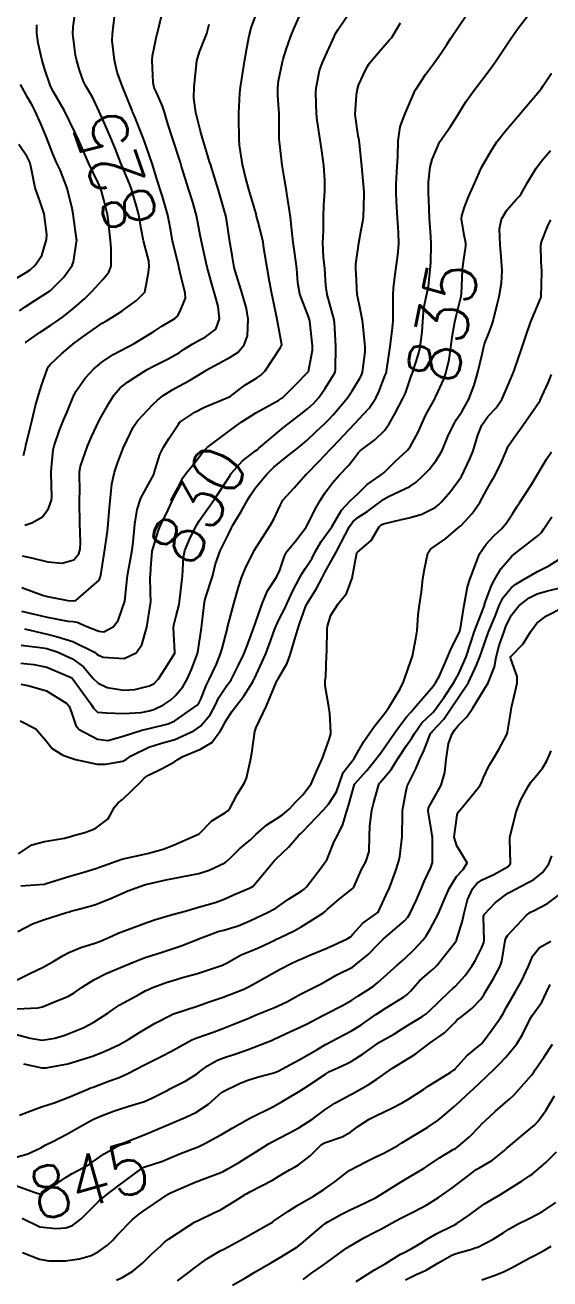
# Model space of a CAD drawing. Header units: metres. Extents: x 307586 to 320046, y 7427249 to 7434250.
# Drawn here: x 319399.4 to 319440.1, y 7429318.4 to 7429415.7 of the extents above; entities that cross this region are included whole.
import ezdxf
from ezdxf.enums import TextEntityAlignment as Align

# ---------------------------------------------------------------- set-up
doc = ezdxf.new("R2010")
doc.units = ezdxf.units.M
doc.header["$MEASUREMENT"] = 0
for name, color, linetype in [('Cotas', 45, 'Continuous'), ('Curvas de Nivel 1m', 11, 'Continuous'), ('Curvas de Nivel 5m', 15, 'Continuous'), ('Vias Primárias', 230, 'Continuous')]:
    doc.layers.add(name, color=color, linetype=linetype)
doc.styles.add('Style-STANDARD', font='STANDARD.shx')

msp = doc.modelspace()

# ---------------------------------------------------------------- linework, layer by layer
at = {"layer": 'Curvas de Nivel 1m', "flags": 128}
for points, elevation in [([(319398.979, 7429361.701), (319400.177, 7429361.078), (319400.964, 7429360.172), (319401.46, 7429359.564), (319402.277, 7429359.05), (319402.949, 7429358.807), (319403.274, 7429358.711), (319404.943, 7429358.351), (319405.613, 7429358.343), (319406.947, 7429358.577), (319407.219, 7429358.726), (319407.582, 7429358.991), (319408.96, 7429359.671), (319409.953, 7429359.971), (319410.966, 7429360.264), (319412.454, 7429360.928), (319412.977, 7429361.295), (319413.726, 7429362.173), (319414.097, 7429362.909), (319414.381, 7429363.53), (319415.016, 7429364.459), (319415.213, 7429364.705), (319415.338, 7429364.897), (319415.907, 7429366.018), (319416.32, 7429366.887), (319416.527, 7429367.409), (319417.073, 7429368.88), (319417.772, 7429370.87), (319418.182, 7429371.789), (319418.867, 7429372.854), (319419.129, 7429373.415), (319419.482, 7429374.504), (319419.674, 7429374.845), (319420.337, 7429375.652), (319421.162, 7429376.741), (319421.199, 7429376.794), (319421.214, 7429376.829), (319421.858, 7429378.148), (319422.252, 7429378.819), (319422.629, 7429379.386), (319423.207, 7429380.178), (319423.766, 7429380.802), (319424.469, 7429381.547), (319425.239, 7429382.543), (319425.35, 7429382.67), (319425.494, 7429382.777), (319426.504, 7429383.514), (319427.258, 7429384.25), (319427.617, 7429384.755), (319428.062, 7429385.539), (319428.684, 7429386.739), (319428.869, 7429387.157), (319429.309, 7429388.456), (319429.387, 7429388.654), (319429.413, 7429388.729), (319429.881, 7429390.171), (319430.008, 7429390.723), (319430.161, 7429391.912), (319430.219, 7429392.721), (319430.312, 7429393.782), (319430.509, 7429394.719), (319430.665, 7429395.442), (319430.806, 7429396.716), (319430.843, 7429397.284), (319430.871, 7429398.716), (319430.844, 7429399.311), (319430.748, 7429400.717), (319430.707, 7429401.475), (319430.656, 7429402.718), (319430.676, 7429403.533), (319430.798, 7429404.717), (319430.938, 7429405.286), (319431.522, 7429406.626), (319431.549, 7429406.683), (319431.569, 7429406.71), (319432.382, 7429407.86), (319432.92, 7429408.696), (319433.153, 7429409.098), (319433.564, 7429409.76), (319434.213, 7429410.68), (319434.795, 7429411.461), (319435.601, 7429412.523), (319435.661, 7429412.6), (319435.705, 7429412.659), (319435.886, 7429412.938), (319437.017, 7429414.646), (319437.631, 7429415.481), (319438.504, 7429416.631)], 834), ([(319399.015, 7429364.547), (319399.668, 7429364.428), (319401.007, 7429364.04), (319402.603, 7429363.054), (319402.782, 7429362.843), (319402.985, 7429362.287), (319403.292, 7429361.352), (319403.545, 7429361.034), (319404.965, 7429360.275), (319405.786, 7429360.19), (319406.968, 7429360.507), (319408.422, 7429360.978), (319408.974, 7429361.122), (319410.46, 7429361.474), (319410.981, 7429361.712), (319412.707, 7429362.924), (319412.847, 7429363.07), (319413, 7429363.391), (319413.446, 7429364.495), (319413.648, 7429364.921), (319414.22, 7429366.097), (319414.525, 7429366.908), (319414.639, 7429367.316), (319415.052, 7429368.9), (319415.074, 7429368.983), (319415.478, 7429370.507), (319415.587, 7429370.895), (319415.92, 7429372.076), (319416.175, 7429372.889), (319416.449, 7429373.568), (319417.114, 7429374.88), (319417.124, 7429374.899), (319417.144, 7429374.939), (319418.37, 7429376.862), (319418.666, 7429377.362), (319419.187, 7429378.482), (319419.298, 7429378.742), (319419.372, 7429378.848), (319420.234, 7429379.809), (319421.152, 7429380.831), (319421.185, 7429380.859), (319421.214, 7429380.887), (319422.172, 7429381.877), (319423.069, 7429382.812), (319423.158, 7429382.897), (319423.245, 7429382.988), (319424.936, 7429384.785), (319425.266, 7429385.122), (319426.057, 7429385.991), (319426.586, 7429386.767), (319426.814, 7429387.24), (319427.31, 7429388.533), (319427.372, 7429388.699), (319427.392, 7429388.759), (319427.412, 7429388.857), (319427.68, 7429390.755), (319427.879, 7429392.228), (319427.928, 7429392.752), (319427.934, 7429393.317), (319427.917, 7429394.752), (319427.954, 7429395.317), (319428.125, 7429396.749), (319428.292, 7429397.875), (319428.368, 7429398.746), (319428.331, 7429399.636), (319428.258, 7429400.748), (319428.188, 7429402.033), (319428.149, 7429402.75), (319428.154, 7429403.414), (319428.244, 7429404.749), (319428.28, 7429405.517), (319428.305, 7429406.748), (319428.47, 7429407.815), (319428.792, 7429408.741), (319429.571, 7429410.545), (319429.634, 7429410.668), (319429.671, 7429410.729), (319430.428, 7429411.889), (319431.041, 7429412.718), (319431.611, 7429413.508), (319432.095, 7429414.228), (319432.408, 7429414.702), (319433.641, 7429416.539)], 833), ([(319399.05, 7429367.579), (319400.737, 7429367.384), (319401.047, 7429367.318), (319401.833, 7429367.062), (319403.038, 7429366.525), (319403.89, 7429365.896), (319404.622, 7429365.026), (319405.017, 7429364.627), (319405.72, 7429364.305), (319407.009, 7429364.089), (319407.865, 7429364.133), (319409.015, 7429364.414), (319409.374, 7429364.61), (319409.706, 7429364.963), (319410.222, 7429365.767), (319410.982, 7429366.951), (319410.989, 7429367.005), (319410.875, 7429368.952), (319410.888, 7429369.139), (319411.082, 7429369.864), (319411.306, 7429370.732), (319411.339, 7429370.948), (319411.518, 7429372.536), (319411.573, 7429372.945), (319411.66, 7429374.419), (319411.757, 7429374.944), (319412.17, 7429375.922), (319412.69, 7429376.935), (319412.87, 7429377.231), (319413.174, 7429377.674), (319413.699, 7429378.408), (319414.059, 7429378.917), (319415.211, 7429380.669), (319415.294, 7429380.818), (319415.348, 7429380.899), (319416.227, 7429381.891), (319417.24, 7429382.667), (319417.362, 7429382.758), (319417.5, 7429382.876), (319419.258, 7429384.349), (319419.534, 7429384.573), (319419.875, 7429384.844), (319420.66, 7429385.445), (319421.274, 7429385.924), (319421.749, 7429386.354), (319422.16, 7429386.821), (319422.629, 7429387.481), (319423.31, 7429388.591), (319423.394, 7429388.726), (319423.43, 7429388.808), (319423.456, 7429388.95), (319423.48, 7429390.808), (319423.36, 7429392.623), (319423.34, 7429392.81), (319423.333, 7429392.841), (319422.788, 7429394.816), (319422.693, 7429395.514), (319422.61, 7429396.818), (319422.521, 7429397.714), (319422.471, 7429398.82), (319422.505, 7429399.757), (319422.513, 7429400.819), (319422.532, 7429401.754), (319422.607, 7429402.819), (319422.617, 7429403.694), (319422.529, 7429404.82), (319422.382, 7429405.954), (319422.26, 7429406.823), (319422.033, 7429408.337), (319421.978, 7429408.826), (319421.926, 7429410.47), (319421.949, 7429410.826), (319422.21, 7429412.208), (319422.426, 7429412.822), (319422.803, 7429413.626), (319423.333, 7429414.813), (319423.424, 7429415.012), (319423.628, 7429415.365), (319424.623, 7429416.795)], 831), ([(319399.084, 7429370.23), (319400.199, 7429369.962), (319401.08, 7429369.76), (319402.685, 7429369.446), (319403.077, 7429369.412), (319403.403, 7429369.371), (319404.157, 7429369.034), (319405.067, 7429368.657), (319405.455, 7429368.628), (319406.2, 7429369.009), (319406.591, 7429369.492), (319407.093, 7429371), (319407.315, 7429372.997), (319407.586, 7429374.543), (319407.661, 7429374.992), (319407.738, 7429375.58), (319407.884, 7429376.989), (319408.044, 7429378.123), (319408.351, 7429378.983), (319409.209, 7429380.59), (319409.336, 7429380.844), (319409.381, 7429380.968), (319409.808, 7429382.383), (319410.09, 7429382.961), (319410.536, 7429383.665), (319411.26, 7429384.752), (319411.348, 7429384.863), (319411.444, 7429384.948), (319412.538, 7429385.67), (319413.274, 7429386.057), (319415.283, 7429386.9), (319416.418, 7429387.767), (319417.304, 7429388.318), (319417.649, 7429388.534), (319417.984, 7429388.87), (319419.182, 7429390.703), (319419.266, 7429390.851), (319419.277, 7429390.908), (319418.914, 7429392.857), (319418.648, 7429394.133), (319418.502, 7429394.863), (319418.335, 7429395.808), (319418.134, 7429396.869), (319417.889, 7429398.41), (319417.821, 7429398.874), (319417.758, 7429399.197), (319417.448, 7429400.423), (319417.327, 7429400.881), (319417.279, 7429401.059), (319416.753, 7429402.887), (319416.458, 7429403.926), (319416.235, 7429404.893), (319416.004, 7429406.409), (319415.966, 7429406.896), (319415.932, 7429408.511), (319415.938, 7429408.896), (319416.028, 7429410.436), (319416.075, 7429410.895), (319416.272, 7429412.214), (319416.374, 7429412.892), (319416.558, 7429413.946), (319416.753, 7429414.889), (319416.932, 7429415.585), (319417.414, 7429416.882)], 829), ([(319399.134, 7429374.506), (319399.844, 7429374.371), (319401.128, 7429374.058), (319402.245, 7429373.94), (319403.13, 7429374.206), (319403.515, 7429374.667), (319403.623, 7429375.043), (319403.647, 7429375.542), (319403.61, 7429377.043), (319403.568, 7429378.664), (319403.584, 7429379.044), (319403.595, 7429379.442), (319403.585, 7429381.044), (319403.664, 7429381.49), (319404.208, 7429383.035), (319404.512, 7429383.763), (319405.109, 7429385.022), (319405.266, 7429385.315), (319405.893, 7429386.398), (319406.282, 7429387.01), (319406.743, 7429387.554), (319407.298, 7429388.007), (319407.897, 7429388.399), (319408.818, 7429388.977), (319409.316, 7429389.238), (319410.473, 7429389.807), (319411.327, 7429390.312), (319411.714, 7429390.561), (319412.322, 7429390.94), (319412.964, 7429391.307), (319413.341, 7429391.491), (319414.163, 7429392.105), (319414.444, 7429392.914), (319414.331, 7429393.874), (319414.047, 7429394.92), (319413.9, 7429395.434), (319413.497, 7429396.929), (319413.408, 7429397.275), (319413.042, 7429398.934), (319412.954, 7429399.419), (319412.651, 7429400.938), (319412.352, 7429402.053), (319412.076, 7429402.944), (319411.5, 7429404.748), (319411.44, 7429404.951), (319411.405, 7429405.05), (319410.797, 7429406.957), (319410.432, 7429408.068), (319410.18, 7429408.964), (319410.029, 7429409.436), (319409.568, 7429410.444), (319409.4, 7429410.81), (319409.343, 7429410.982), (319409.29, 7429411.269), (319409.222, 7429412.984), (319409.253, 7429413.329), (319409.588, 7429414.98), (319409.597, 7429415.007), (319409.624, 7429415.114), (319410.082, 7429416.973)], 827), ([(319399.034, 7429366.184), (319400.032, 7429366.081), (319401.031, 7429365.861), (319402.987, 7429365.05), (319403.022, 7429365.02), (319404.452, 7429363.028), (319404.658, 7429362.692), (319404.987, 7429362.386), (319405.673, 7429362.326), (319406.986, 7429362.278), (319408.37, 7429362.362), (319408.988, 7429362.486), (319409.357, 7429362.599), (319410.108, 7429362.959), (319410.641, 7429363.31), (319411.003, 7429363.635), (319411.601, 7429364.354), (319411.943, 7429364.941), (319412.273, 7429365.695), (319412.725, 7429366.933), (319412.783, 7429367.197), (319413.05, 7429368.93), (319413.055, 7429368.948), (319413.075, 7429369.17), (319413.277, 7429370.927), (319413.341, 7429371.172), (319413.903, 7429372.918), (319414.144, 7429373.898), (319414.493, 7429374.91), (319415.157, 7429376.259), (319415.367, 7429376.692), (319415.478, 7429376.897), (319416.12, 7429377.949), (319416.643, 7429378.886), (319416.842, 7429379.238), (319417.202, 7429379.764), (319418.112, 7429380.867), (319418.668, 7429381.412), (319419.228, 7429381.871), (319419.778, 7429382.301), (319420.451, 7429382.838), (319420.889, 7429383.191), (319421.25, 7429383.501), (319421.932, 7429384.148), (319422.634, 7429384.816), (319422.953, 7429385.126), (319423.27, 7429385.471), (319424.371, 7429386.794), (319424.749, 7429387.33), (319425.305, 7429388.255), (319425.49, 7429388.599), (319425.548, 7429388.778), (319425.74, 7429390.365), (319425.747, 7429390.776), (319425.58, 7429392.558), (319425.551, 7429392.778), (319425.372, 7429393.704), (319425.172, 7429394.575), (319425.138, 7429394.784), (319425.045, 7429396.431), (319425.028, 7429396.786), (319425.037, 7429397.157), (319425.247, 7429398.783), (319425.443, 7429399.822), (319425.603, 7429400.627), (319425.62, 7429400.778), (319425.677, 7429402.581), (319425.671, 7429402.778), (319425.503, 7429404.78), (319425.307, 7429406.569), (319425.272, 7429406.784), (319425.197, 7429407.116), (319424.974, 7429408.789), (319425.065, 7429410.285), (319425.153, 7429410.786), (319425.26, 7429411.102), (319425.589, 7429411.842), (319425.894, 7429412.482), (319426.082, 7429412.775), (319426.778, 7429413.602), (319427.621, 7429414.552), (319427.723, 7429414.658), (319427.808, 7429414.758), (319428.495, 7429415.891)], 832), ([(319399.103, 7429372.066), (319400.709, 7429371.462), (319401.096, 7429371.35), (319402.682, 7429371.054), (319403.093, 7429371.026), (319403.284, 7429371.047), (319405.109, 7429372.635), (319405.217, 7429372.914), (319405.236, 7429373.019), (319405.482, 7429374.672), (319405.538, 7429375.016), (319405.743, 7429376.428), (319405.812, 7429377.014), (319405.92, 7429378.274), (319405.973, 7429379.012), (319406.097, 7429380.118), (319406.296, 7429381.009), (319406.523, 7429381.704), (319407.031, 7429383.002), (319407.093, 7429383.143), (319407.24, 7429383.47), (319407.748, 7429384.5), (319408.089, 7429384.988), (319409.276, 7429386.277), (319409.63, 7429386.616), (319410.078, 7429386.962), (319410.815, 7429387.43), (319411.294, 7429387.68), (319412.121, 7429388.121), (319413.312, 7429388.868), (319413.351, 7429388.891), (319413.418, 7429388.928), (319415.324, 7429389.958), (319415.881, 7429390.34), (319416.364, 7429390.89), (319416.627, 7429391.604), (319416.68, 7429392.887), (319416.532, 7429393.727), (319416.195, 7429394.892), (319415.656, 7429396.642), (319415.586, 7429396.898), (319415.417, 7429397.867), (319415.255, 7429398.903), (319415.018, 7429400.476), (319414.933, 7429400.908), (319414.737, 7429401.638), (319414.365, 7429402.917), (319414.162, 7429403.592), (319413.736, 7429404.927), (319413.68, 7429405.103), (319413.51, 7429405.661), (319413.123, 7429406.934), (319412.964, 7429407.503), (319412.6, 7429408.94), (319412.448, 7429410.057), (319412.486, 7429410.941), (319412.583, 7429411.945), (319412.693, 7429412.939), (319412.884, 7429413.663), (319413.418, 7429414.932), (319413.473, 7429415.083), (319413.632, 7429415.789)], 828), ([(319399.339, 7429376.91), (319399.885, 7429377.083), (319400.696, 7429377.549), (319401.18, 7429378.184), (319401.418, 7429378.839), (319401.444, 7429379.067), (319401.382, 7429380.898), (319401.387, 7429381.068), (319401.545, 7429382.752), (319401.612, 7429383.066), (319402.036, 7429384.277), (319402.346, 7429385.059), (319402.617, 7429385.709), (319403.168, 7429387.051), (319403.206, 7429387.129), (319403.286, 7429387.265), (319404.023, 7429388.318), (319404.691, 7429389.029), (319405.318, 7429389.548), (319406.199, 7429390.137), (319407.33, 7429390.737), (319407.817, 7429390.993), (319409.342, 7429391.926), (319409.974, 7429392.337), (319410.989, 7429392.954), (319411.174, 7429393.134), (319411.361, 7429393.467), (319411.803, 7429394.521), (319411.77, 7429394.946), (319411.398, 7429396.466), (319411.292, 7429396.951), (319411.25, 7429397.107), (319410.788, 7429398.956), (319410.656, 7429399.742), (319410.442, 7429400.96), (319410.023, 7429402.409), (319409.843, 7429402.966), (319409.49, 7429404.134), (319409.226, 7429404.974), (319408.786, 7429406.251), (319408.513, 7429406.985), (319407.811, 7429408.734), (319407.7, 7429408.998), (319407.658, 7429409.103), (319407.556, 7429409.35), (319406.892, 7429411.007), (319406.514, 7429412.08), (319406.287, 7429413.013), (319406.123, 7429414.508), (319406.132, 7429415.015), (319406.291, 7429416.359)], 826), ([(319399.354, 7429391.069), (319399.376, 7429391.09), (319400.531, 7429391.888), (319401.346, 7429392.422), (319401.734, 7429392.681), (319402.255, 7429393.061), (319402.876, 7429393.539), (319403.366, 7429393.95), (319403.955, 7429394.461), (319404.539, 7429395.033), (319405.392, 7429395.972), (319405.865, 7429396.549), (319406.044, 7429397.014), (319406.044, 7429398.393), (319405.986, 7429399.014), (319405.802, 7429400.664), (319405.742, 7429401.017), (319405.464, 7429402.148), (319405.292, 7429402.843), (319405.233, 7429403.024), (319405.029, 7429403.477), (319404.28, 7429405.038), (319404.042, 7429405.576), (319403.52, 7429406.775), (319403.392, 7429407.051), (319403.277, 7429407.302), (319402.402, 7429409.062), (319401.568, 7429410.537), (319401.376, 7429410.878), (319401.291, 7429411.074), (319400.873, 7429412.368), (319400.667, 7429413.084), (319400.369, 7429414.331), (319400.277, 7429415.09), (319400.277, 7429415.738)], 824), ([(319398.914, 7429393.542), (319399.364, 7429393.84), (319400.122, 7429394.332), (319401.258, 7429395.071), (319401.334, 7429395.12), (319401.384, 7429395.165), (319402.325, 7429396.13), (319403.015, 7429397.054), (319403.121, 7429397.339), (319403.36, 7429399.051), (319403.358, 7429399.126), (319403.1, 7429401.054), (319403.014, 7429401.498), (319402.622, 7429403.059), (319402.066, 7429404.493), (319401.798, 7429405.067), (319401.51, 7429405.738), (319400.99, 7429407.075), (319400.602, 7429408.019), (319400.123, 7429409.091), (319399.928, 7429409.466), (319399.563, 7429410.085), (319398.99, 7429411.106)], 823), ([(319397.822, 7429395.549), (319399.397, 7429396.484), (319399.757, 7429396.728), (319400.139, 7429397.083), (319400.647, 7429397.845), (319401.026, 7429399.074), (319401.05, 7429399.461), (319400.827, 7429401.076), (319400.525, 7429402.016), (319400.151, 7429403.083), (319399.813, 7429404.772), (319399.719, 7429405.088), (319399.507, 7429405.505), (319398.878, 7429406.461)], 822), ([(319399.031, 7429348.887), (319400.832, 7429349.022), (319400.872, 7429349.03), (319400.995, 7429349.068), (319402.839, 7429349.641), (319403.92, 7429349.952), (319404.845, 7429350.24), (319405.415, 7429350.447), (319406.853, 7429350.969), (319406.972, 7429350.998), (319408.857, 7429351.417), (319410.072, 7429351.747), (319410.864, 7429352.04), (319412.873, 7429352.92), (319413.852, 7429353.947), (319414.898, 7429354.599), (319415.086, 7429354.712), (319415.25, 7429354.897), (319415.814, 7429355.991), (319416.378, 7429356.885), (319416.546, 7429357.267), (319416.894, 7429358.881), (319416.907, 7429358.927), (319416.956, 7429359.197), (319417.179, 7429360.877), (319417.288, 7429361.185), (319418.081, 7429362.864), (319418.851, 7429364.683), (319418.923, 7429364.852), (319419.025, 7429365.03), (319419.694, 7429366.186), (319419.929, 7429366.841), (319420.176, 7429367.719), (319420.517, 7429368.836), (319420.661, 7429369.25), (319421.089, 7429370.469), (319421.186, 7429370.735), (319421.237, 7429370.829), (319421.961, 7429371.97), (319422.413, 7429372.817), (319422.654, 7429373.288), (319423.136, 7429374.145), (319423.486, 7429374.805), (319423.86, 7429375.509), (319424.537, 7429376.789), (319424.79, 7429377.164), (319425.173, 7429377.482), (319425.967, 7429377.986), (319426.992, 7429378.762), (319427.101, 7429378.854), (319427.195, 7429378.92), (319427.566, 7429379.124), (319429.205, 7429379.903), (319429.696, 7429380.238), (319430.22, 7429380.72), (319430.705, 7429381.231), (319431.231, 7429381.897), (319431.556, 7429382.389), (319431.723, 7429382.705), (319432.17, 7429383.785), (319432.597, 7429384.697), (319432.848, 7429385.113), (319433.273, 7429385.742), (319433.795, 7429386.682), (319434.207, 7429387.769), (319434.469, 7429388.673), (319434.834, 7429390.174), (319434.935, 7429390.666), (319435.021, 7429390.982), (319435.35, 7429391.818), (319435.59, 7429392.427), (319435.661, 7429392.657), (319435.992, 7429394.039), (319436.137, 7429394.652), (319436.334, 7429395.71), (319436.381, 7429396.65), (319436.305, 7429397.766), (319436.228, 7429398.652), (319436.186, 7429399.912), (319436.324, 7429400.651), (319436.746, 7429401.365), (319437.476, 7429402.186), (319437.691, 7429402.425), (319437.845, 7429402.635), (319438.358, 7429403.494), (319439.033, 7429404.617), (319439.509, 7429405.261), (319440.143, 7429405.978)], 836), ([(319398.786, 7429345.351), (319399.938, 7429345.932), (319400.795, 7429346.266), (319402.581, 7429346.824), (319402.801, 7429346.888), (319402.919, 7429346.921), (319403.321, 7429347.035), (319404.485, 7429347.346), (319404.809, 7429347.447), (319405.941, 7429347.884), (319406.822, 7429348.284), (319407.324, 7429348.494), (319408.624, 7429348.973), (319408.834, 7429349.03), (319410.416, 7429349.376), (319410.838, 7429349.463), (319411.488, 7429349.589), (319412.842, 7429349.856), (319413.645, 7429350.112), (319414.851, 7429350.691), (319414.978, 7429350.772), (319415.121, 7429350.897), (319415.994, 7429351.756), (319416.869, 7429352.501), (319417.27, 7429352.874), (319418.12, 7429353.626), (319418.892, 7429354.128), (319419.335, 7429354.41), (319419.842, 7429354.841), (319420.352, 7429355.392), (319420.914, 7429355.962), (319421.565, 7429356.82), (319421.983, 7429357.769), (319422.437, 7429358.808), (319422.967, 7429360.256), (319423.072, 7429360.699), (319423.084, 7429360.799), (319422.995, 7429362.282), (319422.921, 7429362.801), (319422.636, 7429364.43), (319422.657, 7429364.814), (319422.694, 7429365.146), (319422.756, 7429366.813), (319422.765, 7429367.095), (319422.798, 7429368.813), (319422.836, 7429369.051), (319423.084, 7429369.92), (319423.646, 7429370.802), (319424.304, 7429371.593), (319424.743, 7429372.786), (319425.113, 7429374.75), (319425.125, 7429374.78), (319425.143, 7429374.804), (319426.203, 7429375.719), (319426.825, 7429376.763), (319426.995, 7429376.933), (319427.167, 7429377.009), (319428.565, 7429377.346), (319429.174, 7429377.464), (319430.157, 7429377.741), (319431.187, 7429378.282), (319431.429, 7429378.468), (319431.686, 7429378.705), (319432.381, 7429379.519), (319433.213, 7429380.69), (319433.873, 7429382.041), (319434.121, 7429382.677), (319434.483, 7429383.899), (319434.796, 7429384.667), (319435.27, 7429385.335), (319435.914, 7429386.016), (319436.347, 7429386.649), (319436.643, 7429387.297), (319437.22, 7429388.641), (319437.248, 7429388.706), (319437.316, 7429388.914), (319437.912, 7429390.631), (319438.257, 7429391.719), (319438.569, 7429392.622), (319439.382, 7429394.543), (319439.404, 7429394.588), (319439.406, 7429394.61), (319439.452, 7429396.559), (319439.452, 7429396.61), (319439.414, 7429397.343), (319439.382, 7429398.611), (319439.436, 7429398.885), (319439.916, 7429400.138), (319440.146, 7429400.603)], 837), ([(319398.738, 7429341.605), (319399.736, 7429342.087), (319400.748, 7429342.587), (319401.595, 7429343.057), (319402.324, 7429343.482), (319402.763, 7429343.708), (319403.69, 7429344.109), (319404.774, 7429344.451), (319405.196, 7429344.596), (319406.141, 7429345.006), (319406.578, 7429345.209), (319406.786, 7429345.296), (319407.285, 7429345.489), (319408.794, 7429346.058), (319409.47, 7429346.289), (319410.8, 7429346.665), (319411.786, 7429346.935), (319412.567, 7429347.163), (319412.808, 7429347.227), (319414.116, 7429347.605), (319414.817, 7429347.866), (319415.531, 7429348.184), (319416.831, 7429348.734), (319416.929, 7429348.781), (319417.048, 7429348.877), (319418.077, 7429350.093), (319418.725, 7429350.852), (319418.854, 7429350.982), (319419.806, 7429351.898), (319420.597, 7429352.833), (319420.744, 7429352.971), (319420.886, 7429353.094), (319422.527, 7429354.806), (319422.907, 7429355.245), (319423.518, 7429356.193), (319423.72, 7429356.792), (319424.043, 7429357.683), (319424.892, 7429358.781), (319424.922, 7429358.812), (319424.954, 7429358.879), (319425.649, 7429360.09), (319426.104, 7429360.769), (319426.466, 7429361.28), (319426.99, 7429361.931), (319427.343, 7429362.409), (319427.573, 7429362.751), (319428.477, 7429364.198), (319428.731, 7429364.734), (319429.032, 7429365.605), (319429.326, 7429366.441), (319429.411, 7429366.726), (319429.689, 7429368.099), (319429.784, 7429368.723), (319429.869, 7429369.938), (319429.963, 7429370.721), (319430.113, 7429371.715), (319430.23, 7429372.719), (319430.361, 7429373.487), (319430.602, 7429374.715), (319430.812, 7429375.048), (319431.149, 7429375.271), (319432.001, 7429375.855), (319432.979, 7429376.692), (319433.077, 7429376.779), (319433.165, 7429376.853), (319434.052, 7429377.805), (319434.652, 7429378.668), (319435.203, 7429379.66), (319435.56, 7429380.306), (319435.756, 7429380.655), (319436.258, 7429381.619), (319436.685, 7429382.646), (319436.859, 7429383.031), (319437.253, 7429383.631), (319437.982, 7429384.629), (319439.282, 7429386.507), (319439.323, 7429386.569), (319439.341, 7429386.609), (319439.954, 7429387.953), (319440.222, 7429388.601)], 838), ([(319398.715, 7429339.348), (319400.356, 7429339.434), (319400.717, 7429339.504), (319401.499, 7429339.837), (319402.726, 7429340.34), (319403.171, 7429340.593), (319403.786, 7429341.029), (319404.359, 7429341.401), (319404.739, 7429341.626), (319405.66, 7429342.094), (319406.748, 7429342.549), (319407.811, 7429342.984), (319408.468, 7429343.263), (319408.759, 7429343.367), (319409.982, 7429343.74), (319410.769, 7429343.997), (319411.466, 7429344.246), (319412.78, 7429344.754), (319412.897, 7429344.803), (319413.178, 7429344.916), (319414.353, 7429345.338), (319414.789, 7429345.465), (319415.883, 7429345.798), (319416.796, 7429346.179), (319418.224, 7429346.859), (319418.608, 7429347.051), (319418.808, 7429347.174), (319419.811, 7429347.847), (319420.828, 7429348.497), (319421.019, 7429348.638), (319421.194, 7429348.825), (319422.313, 7429350.274), (319422.704, 7429350.802), (319422.762, 7429350.894), (319422.857, 7429351.097), (319423.345, 7429352.326), (319423.593, 7429352.793), (319424.019, 7429353.662), (319424.344, 7429354.786), (319424.47, 7429355.221), (319424.923, 7429356.78), (319425.872, 7429357.838), (319426.602, 7429358.764), (319426.752, 7429358.965), (319426.958, 7429359.234), (319428.022, 7429360.744), (319428.415, 7429361.305), (319428.992, 7429362.031), (319429.313, 7429362.412), (319429.587, 7429362.724), (319431.02, 7429364.398), (319431.243, 7429364.707), (319431.524, 7429365.201), (319432.163, 7429366.699), (319432.42, 7429367.329), (319433.071, 7429368.587), (319433.098, 7429368.665), (319433.107, 7429368.689), (319433.119, 7429368.735), (319433.43, 7429370.685), (319433.687, 7429372.108), (319433.867, 7429372.679), (319434.301, 7429373.839), (319434.627, 7429374.668), (319435.151, 7429375.43), (319435.742, 7429376.069), (319436.345, 7429376.648), (319436.726, 7429377.088), (319437.18, 7429377.789), (319437.509, 7429378.314), (319437.714, 7429378.632), (319438.649, 7429380.061), (319438.996, 7429380.613), (319439.077, 7429380.75), (319439.219, 7429381.019), (319439.811, 7429382.027), (319440.218, 7429382.6)], 839), ([(319399.227, 7429335.084), (319400.658, 7429334.753), (319400.967, 7429334.757), (319402.537, 7429335.042), (319402.663, 7429335.072), (319404.165, 7429335.528), (319404.67, 7429335.701), (319405.612, 7429336.072), (319406.679, 7429336.58), (319407.415, 7429336.989), (319408.193, 7429337.474), (319408.695, 7429337.785), (319409.441, 7429338.223), (319410.712, 7429338.892), (319410.749, 7429338.912), (319410.867, 7429338.948), (319412.719, 7429339.556), (319413.726, 7429339.907), (319414.726, 7429340.254), (319415.197, 7429340.427), (319416.323, 7429340.884), (319416.603, 7429341.012), (319416.735, 7429341.083), (319417.214, 7429341.349), (319418.746, 7429342.192), (319419.165, 7429342.43), (319419.944, 7429342.838), (319420.5, 7429343.098), (319420.767, 7429343.209), (319421.453, 7429343.503), (319422.776, 7429344.066), (319423.287, 7429344.286), (319424.346, 7429344.784), (319424.618, 7429344.948), (319424.786, 7429345.136), (319425.562, 7429346.005), (319426.653, 7429346.762), (319426.737, 7429346.827), (319426.806, 7429346.952), (319427.386, 7429348.19), (319427.632, 7429348.748), (319428.111, 7429350.007), (319428.337, 7429350.738), (319428.429, 7429351.167), (319428.626, 7429352.734), (319428.64, 7429354.473), (319428.659, 7429354.734), (319428.917, 7429356.129), (319429.021, 7429356.63), (319429.059, 7429356.729), (319429.685, 7429357.979), (319429.985, 7429358.72), (319430.293, 7429359.384), (319430.829, 7429360.711), (319430.885, 7429360.801), (319430.976, 7429360.892), (319431.858, 7429361.829), (319432.415, 7429362.689), (319433.012, 7429363.568), (319433.773, 7429364.672), (319434.401, 7429366.031), (319434.645, 7429366.666), (319434.748, 7429366.964), (319435.061, 7429367.876), (319435.272, 7429368.456), (319435.35, 7429368.657), (319435.86, 7429369.878), (319436.159, 7429370.649), (319436.464, 7429371.284), (319437.114, 7429372.071), (319437.436, 7429372.317), (319437.955, 7429372.628), (319439.13, 7429373.29), (319439.993, 7429373.742), (319441.142, 7429374.473)], 841), ([(319398.913, 7429331.087), (319400.128, 7429331.565), (319400.62, 7429331.731), (319401.622, 7429332.054), (319402.627, 7429332.424), (319403.06, 7429332.605), (319404.048, 7429333.026), (319404.456, 7429333.201), (319404.637, 7429333.272), (319405.905, 7429333.746), (319406.648, 7429334.022), (319407.331, 7429334.312), (319408.571, 7429334.971), (319408.663, 7429335.02), (319409.969, 7429335.658), (319410.674, 7429336.043), (319412.304, 7429336.926), (319412.561, 7429337.046), (319412.686, 7429337.093), (319414.033, 7429337.566), (319414.697, 7429337.82), (319415.47, 7429338.124), (319416.709, 7429338.624), (319416.887, 7429338.701), (319417.294, 7429338.871), (319418.719, 7429339.458), (319419.668, 7429339.897), (319420.729, 7429340.472), (319421.399, 7429340.82), (319422.286, 7429341.261), (319422.744, 7429341.516), (319423.559, 7429341.984), (319424.76, 7429342.587), (319424.881, 7429342.659), (319425.031, 7429342.777), (319425.972, 7429343.566), (319426.779, 7429344.392), (319427.15, 7429344.754), (319428.797, 7429346.167), (319429.061, 7429346.466), (319429.22, 7429346.726), (319429.739, 7429347.801), (319430.127, 7429348.717), (319430.328, 7429349.225), (319430.849, 7429350.319), (319430.972, 7429350.708), (319430.977, 7429352.613), (319430.963, 7429352.709), (319430.949, 7429352.775), (319430.887, 7429353.151), (319430.639, 7429354.713), (319430.672, 7429354.945), (319430.909, 7429355.355), (319431.643, 7429356.699), (319431.929, 7429357.704), (319432.047, 7429358.694), (319432.211, 7429359.937), (319432.511, 7429360.687), (319432.684, 7429360.978), (319432.983, 7429361.38), (319433.64, 7429362.027), (319434.082, 7429362.669), (319435.018, 7429364.189), (319435.305, 7429364.657), (319435.781, 7429365.907), (319435.918, 7429366.651), (319436.141, 7429367.565), (319436.527, 7429368.645), (319436.678, 7429369.043), (319437.085, 7429369.886), (319437.665, 7429370.631), (319438.475, 7429371.247), (319439.107, 7429371.565), (319439.907, 7429371.806), (319441.115, 7429372.079)], 842), ([(319398.574, 7429327.807), (319399.564, 7429328.094), (319400.585, 7429328.563), (319400.907, 7429328.747), (319401.522, 7429329.056), (319402.599, 7429329.616), (319403.505, 7429330.129), (319404.61, 7429330.743), (319404.797, 7429330.832), (319405.215, 7429331.014), (319406.226, 7429331.395), (319406.618, 7429331.537), (319407.413, 7429331.781), (319408.625, 7429332.156), (319409.19, 7429332.401), (319410.267, 7429332.954), (319410.504, 7429333.082), (319410.636, 7429333.147), (319411.82, 7429333.758), (319412.653, 7429334.285), (319413.019, 7429334.555), (319413.504, 7429334.912), (319414.228, 7429335.344), (319414.669, 7429335.525), (319415.712, 7429335.85), (319416.676, 7429336.184), (319418.401, 7429336.854), (319418.598, 7429336.938), (319418.685, 7429336.98), (319419.955, 7429337.576), (319420.699, 7429337.92), (319421.308, 7429338.217), (319422.406, 7429338.805), (319422.714, 7429338.958), (319423.94, 7429339.568), (319424.725, 7429340.018), (319425.184, 7429340.32), (319425.885, 7429340.768), (319426.387, 7429341.115), (319426.742, 7429341.398), (319427.466, 7429342.036), (319428.224, 7429342.738), (319428.768, 7429343.214), (319429.555, 7429343.942), (319430.262, 7429344.715), (319430.482, 7429345.017), (319430.791, 7429345.518), (319431.407, 7429346.701), (319431.829, 7429347.684), (319432.272, 7429348.688), (319432.842, 7429349.608), (319433.363, 7429350.159), (319433.656, 7429350.672), (319432.873, 7429352.012), (319432.665, 7429352.683), (319432.9, 7429354.414), (319432.97, 7429354.611), (319433.017, 7429354.679), (319433.874, 7429355.709), (319434.654, 7429356.663), (319434.753, 7429356.834), (319434.932, 7429357.298), (319435.37, 7429358.232), (319435.624, 7429358.653), (319436.134, 7429359.476), (319436.75, 7429360.642), (319436.802, 7429360.815), (319436.994, 7429362.066), (319437.073, 7429362.567), (319437.084, 7429362.639), (319437.104, 7429362.739), (319437.55, 7429364.632), (319437.549, 7429365.153), (319437.042, 7429366.522), (319437.022, 7429366.64), (319437.026, 7429366.657), (319437.044, 7429366.695), (319438.007, 7429367.677), (319438.588, 7429368.617), (319439.08, 7429369.291), (319439.823, 7429369.865), (319441.092, 7429370.494)], 843), ([(319398.548, 7429325.644), (319400.142, 7429325.074), (319400.541, 7429324.961), (319400.637, 7429324.973), (319400.776, 7429325.067), (319402.555, 7429326.282), (319403.022, 7429326.572), (319403.884, 7429327.027), (319404.324, 7429327.265), (319404.569, 7429327.429), (319405.5, 7429328.089), (319406.589, 7429328.716), (319406.777, 7429328.81), (319407.16, 7429328.991), (319408.599, 7429329.568), (319409.59, 7429329.973), (319410.608, 7429330.42), (319411.839, 7429330.932), (319412.617, 7429331.289), (319413.593, 7429331.94), (319414.633, 7429332.862), (319414.654, 7429332.878), (319414.689, 7429332.899), (319415.989, 7429333.541), (319416.647, 7429333.807), (319417.459, 7429334.06), (319418.656, 7429334.383), (319418.991, 7429334.513), (319419.623, 7429334.84), (319420.296, 7429335.204), (319420.669, 7429335.409), (319422.084, 7429336.216), (319422.681, 7429336.565), (319422.831, 7429336.648), (319423.112, 7429336.796), (319424.137, 7429337.34), (319424.696, 7429337.634), (319425.405, 7429338.071), (319426.39, 7429338.763), (319426.577, 7429338.899), (319426.715, 7429338.989), (319427.381, 7429339.412), (319428.728, 7429340.251), (319429.003, 7429340.455), (319429.255, 7429340.725), (319429.956, 7429341.507), (319430.755, 7429342.208), (319431.035, 7429342.429), (319431.31, 7429342.702), (319432.782, 7429344.567), (319432.827, 7429344.635), (319432.845, 7429344.679), (319433.304, 7429346.169), (319433.403, 7429346.674), (319433.68, 7429347.811), (319434.073, 7429348.668), (319434.414, 7429349.087), (319434.84, 7429349.352), (319435.729, 7429349.766), (319436.851, 7429350.409), (319437.039, 7429350.637), (319436.972, 7429352.548), (319436.975, 7429352.639), (319436.992, 7429352.746), (319437.455, 7429354.632), (319437.813, 7429355.528), (319438.397, 7429356.618), (319438.607, 7429356.936), (319438.934, 7429357.335), (319439.506, 7429358.043), (319439.847, 7429358.601), (319440.176, 7429359.383)], 844), ([(319399.155, 7429320.415), (319400.481, 7429319.913), (319401.197, 7429319.776), (319402.48, 7429319.78), (319403.575, 7429319.936), (319404.485, 7429320.201), (319405.032, 7429320.47), (319405.752, 7429321.007), (319406.131, 7429321.369), (319406.501, 7429321.772), (319407.68, 7429322.983), (319408.134, 7429323.361), (319408.523, 7429323.626), (319409.326, 7429324.167), (319410.448, 7429324.951), (319410.506, 7429324.987), (319410.543, 7429325.006), (319410.642, 7429325.046), (319412.552, 7429325.875), (319413.299, 7429326.169), (319414.56, 7429326.64), (319414.736, 7429326.723), (319415.05, 7429326.895), (319416.006, 7429327.451), (319416.577, 7429327.791), (319417.239, 7429328.215), (319418.25, 7429328.855), (319418.595, 7429329.052), (319419.78, 7429329.66), (319420.606, 7429330.108), (319421.696, 7429330.814), (319422.623, 7429331.503), (319423.395, 7429332.028), (319424.642, 7429332.703), (319424.694, 7429332.728), (319424.785, 7429332.779), (319425.977, 7429333.44), (319426.654, 7429333.882), (319427.863, 7429334.742), (319428.668, 7429335.236), (319429.602, 7429335.793), (319430.682, 7429336.635), (319430.786, 7429336.708), (319431.909, 7429337.477), (319432.707, 7429338.282), (319432.898, 7429338.49), (319433.144, 7429338.676), (319434.026, 7429339.36), (319434.727, 7429340.098), (319434.958, 7429340.431), (319435.095, 7429340.656), (319435.699, 7429341.701), (319436.223, 7429342.645), (319436.362, 7429343.049), (319436.607, 7429344.642), (319436.64, 7429344.786), (319436.787, 7429345.035), (319438.282, 7429346.618), (319438.579, 7429346.84), (319438.808, 7429346.955), (319439.892, 7429347.524), (319440.827, 7429348.211)], 846), ([(319406.462, 7429318.267), (319406.948, 7429318.511), (319407.726, 7429318.981), (319408.479, 7429319.605), (319409.164, 7429320.286), (319409.88, 7429320.956), (319410.208, 7429321.241), (319410.498, 7429321.452), (319412.069, 7429322.487), (319412.511, 7429322.776), (319412.601, 7429322.83), (319412.782, 7429322.917), (319413.955, 7429323.472), (319414.526, 7429323.748), (319415.257, 7429324.168), (319416.359, 7429324.882), (319416.473, 7429324.951), (319416.544, 7429324.99), (319416.805, 7429325.135), (319418.555, 7429326.052), (319419.057, 7429326.346), (319419.875, 7429326.837), (319420.314, 7429327.086), (319420.569, 7429327.234), (319421.477, 7429327.919), (319422.351, 7429328.804), (319422.594, 7429328.947), (319423.976, 7429329.409), (319424.603, 7429329.771), (319425.175, 7429330.206), (319426.061, 7429330.766), (319426.417, 7429330.961), (319426.617, 7429331.051), (319427.773, 7429331.595), (319428.633, 7429332.047), (319429.064, 7429332.298), (319429.704, 7429332.719), (319430.267, 7429333.093), (319430.649, 7429333.337), (319432.407, 7429334.43), (319432.662, 7429334.6), (319432.706, 7429334.636), (319432.745, 7429334.679), (319433.649, 7429335.694), (319434.682, 7429336.552), (319434.74, 7429336.602), (319434.792, 7429336.659), (319435.617, 7429337.733), (319436.258, 7429338.645), (319436.432, 7429338.926), (319436.721, 7429339.463), (319437.393, 7429340.63), (319437.88, 7429341.489), (319438.397, 7429342.615), (319438.771, 7429343.452), (319439.284, 7429344.098), (319440.154, 7429344.596)], 847), ([(319411.188, 7429318.213), (319412.123, 7429318.925), (319412.476, 7429319.218), (319413.465, 7429319.928), (319414.489, 7429320.546), (319414.72, 7429320.669), (319415.158, 7429320.893), (319416.029, 7429321.353), (319416.5, 7429321.613), (319418.272, 7429322.615), (319418.512, 7429322.752), (319418.569, 7429322.792), (319418.647, 7429322.849), (319419.752, 7429323.611), (319420.532, 7429324.088), (319421.75, 7429324.812), (319422.548, 7429325.317), (319423.419, 7429325.927), (319424.52, 7429326.78), (319424.544, 7429326.8), (319424.563, 7429326.809), (319425.862, 7429327.479), (319426.579, 7429327.842), (319427.187, 7429328.148), (319428.276, 7429328.735), (319428.595, 7429328.929), (319429.7, 7429329.621), (319430.607, 7429330.153), (319431.406, 7429330.698), (319432.071, 7429331.239), (319432.629, 7429331.725), (319433.127, 7429332.184), (319433.642, 7429332.67), (319434.167, 7429333.146), (319434.652, 7429333.596), (319435.201, 7429334.111), (319435.76, 7429334.649), (319436.213, 7429335.099), (319436.672, 7429335.595), (319437.517, 7429336.627), (319437.972, 7429337.342), (319438.579, 7429338.612), (319438.715, 7429338.834), (319439.456, 7429339.872), (319439.788, 7429340.599), (319440.109, 7429341.229)], 848), ([(319415.446, 7429317.902), (319416.467, 7429318.457), (319416.729, 7429318.616), (319417.145, 7429318.87), (319418.481, 7429319.661), (319419.226, 7429320.102), (319420.444, 7429320.83), (319420.472, 7429320.851), (319420.493, 7429320.866), (319420.776, 7429321.105), (319422.52, 7429322.574), (319422.649, 7429322.67), (319422.852, 7429322.797), (319423.922, 7429323.394), (319424.532, 7429323.704), (319425.26, 7429324.049), (319426.542, 7429324.682), (319426.679, 7429324.758), (319428.555, 7429325.919), (319429.057, 7429326.226), (319429.898, 7429326.717), (319430.318, 7429326.961), (319430.569, 7429327.131), (319431.507, 7429327.769), (319432.589, 7429328.411), (319432.756, 7429328.513), (319432.984, 7429328.676), (319433.85, 7429329.418), (319434.608, 7429330.182), (319434.839, 7429330.43), (319435.061, 7429330.656), (319435.863, 7429331.409), (319436.634, 7429332.076), (319436.946, 7429332.328), (319437.275, 7429332.631), (319438.659, 7429334.19), (319438.834, 7429334.436), (319438.944, 7429334.607), (319439.643, 7429335.63), (319440.299, 7429336.594)], 849), ([(319425.058, 7429318.177), (319425.979, 7429318.765), (319426.275, 7429318.962), (319426.476, 7429319.088), (319427.289, 7429319.556), (319428.488, 7429320.284), (319428.779, 7429320.438), (319429.331, 7429320.722), (319430.061, 7429321.152), (319430.504, 7429321.428), (319431.299, 7429321.911), (319432.52, 7429322.494), (319432.647, 7429322.553), (319432.863, 7429322.677), (319433.835, 7429323.362), (319434.535, 7429323.878), (319434.999, 7429324.195), (319435.77, 7429324.648), (319436.257, 7429324.931), (319436.548, 7429325.104), (319437.923, 7429325.986), (319438.561, 7429326.394), (319438.688, 7429326.482), (319438.84, 7429326.607), (319439.768, 7429327.405), (319440.588, 7429328.232)], 851), ([(319428.888, 7429318.304), (319429.71, 7429318.718), (319430.247, 7429318.94), (319430.476, 7429319.055), (319431.394, 7429319.609), (319432.488, 7429320.211), (319432.822, 7429320.345), (319433.922, 7429320.666), (319434.355, 7429320.801), (319434.496, 7429320.852), (319435.689, 7429321.464), (319436.513, 7429321.985), (319436.903, 7429322.248), (319437.569, 7429322.624), (319438.528, 7429323.098), (319439.513, 7429323.62), (319440.54, 7429324.312)], 852), ([(319434.816, 7429318.306), (319435.764, 7429318.641), (319436.476, 7429318.929), (319437.097, 7429319.242), (319438.487, 7429319.981), (319438.902, 7429320.193), (319439.665, 7429320.598), (319440.181, 7429320.91)], 853)]:
    msp.add_lwpolyline(points, dxfattribs=dict(at, elevation=elevation))
at = {"layer": 'Curvas de Nivel 5m', "flags": 128}
for points, elevation in [([(319399.225, 7429382.306), (319399.382, 7429382.938), (319399.417, 7429383.088), (319399.784, 7429384.556), (319399.908, 7429385.084), (319400.166, 7429386.189), (319400.426, 7429387.079), (319400.637, 7429387.732), (319401.085, 7429389.072), (319401.165, 7429389.221), (319401.316, 7429389.388), (319402.192, 7429390.194), (319403.192, 7429391.051), (319403.271, 7429391.113), (319403.334, 7429391.157), (319403.767, 7429391.473), (319405.349, 7429392.582), (319405.62, 7429392.748), (319406.083, 7429393.013), (319406.86, 7429393.506), (319407.366, 7429393.878), (319408.015, 7429394.349), (319408.647, 7429394.981), (319408.943, 7429396.522), (319408.991, 7429396.976), (319408.96, 7429397.426), (319408.55, 7429398.983), (319408.376, 7429399.92), (319408.189, 7429400.989), (319408.038, 7429401.57), (319407.611, 7429402.998), (319407.478, 7429403.357), (319406.782, 7429405.007), (319406.316, 7429406.211), (319405.997, 7429407.015), (319405.538, 7429408.033), (319405.104, 7429409.027), (319404.614, 7429410.085), (319404.049, 7429411.043), (319403.888, 7429411.357), (319403.585, 7429412.228), (319403.336, 7429413.053), (319403.267, 7429413.384), (319403.068, 7429415.056), (319403.085, 7429415.599), (319403.303, 7429417.053)], 825), ([(319399.314, 7429368.842), (319401.063, 7429368.442), (319401.881, 7429368.241), (319403.055, 7429367.859), (319404.742, 7429367.025), (319404.913, 7429366.894), (319405.041, 7429366.796), (319405.414, 7429366.642), (319407.038, 7429366.55), (319407.964, 7429366.986), (319408.418, 7429367.614), (319408.81, 7429368.974), (319409.091, 7429370.786), (319409.111, 7429370.952), (319409.114, 7429370.97), (319409.1, 7429371.632), (319409.074, 7429372.932), (319409.077, 7429372.971), (319409.08, 7429373.004), (319409.122, 7429373.552), (319409.231, 7429374.879), (319409.248, 7429374.969), (319409.682, 7429376.441), (319409.897, 7429376.963), (319410.318, 7429377.816), (319410.851, 7429378.953), (319410.954, 7429379.194), (319411.201, 7429379.805), (319411.59, 7429380.565), (319411.855, 7429380.944), (319412.471, 7429381.687), (319413.23, 7429382.666), (319413.494, 7429382.926), (319415.256, 7429384.24), (319415.633, 7429384.523), (319416.138, 7429384.891), (319416.814, 7429385.338), (319417.27, 7429385.618), (319419.042, 7429386.615), (319419.282, 7429386.761), (319419.337, 7429386.795), (319419.395, 7429386.849), (319420.341, 7429387.796), (319421.312, 7429388.767), (319421.338, 7429388.804), (319421.352, 7429388.83), (319421.66, 7429390.496), (319421.67, 7429390.827), (319421.45, 7429392.74), (319421.428, 7429392.829), (319421.365, 7429393.018), (319420.691, 7429394.837), (319420.525, 7429395.705), (319420.439, 7429396.84), (319420.293, 7429397.968), (319420.158, 7429398.843), (319420, 7429400.292), (319419.949, 7429400.845), (319419.668, 7429402.66), (319419.635, 7429402.848), (319419.492, 7429403.769), (319419.34, 7429404.691), (319419.312, 7429404.853), (319419.117, 7429406.454), (319419.087, 7429406.857), (319419.086, 7429407.3), (319419.086, 7429408.857), (319418.971, 7429410.263), (319418.964, 7429410.859), (319419.034, 7429411.405), (319419.33, 7429412.863), (319419.385, 7429413.082), (319419.613, 7429413.835), (319419.969, 7429414.855), (319420.204, 7429415.426), (319420.823, 7429416.842)], 830), ([(319398.856, 7429351.391), (319399.877, 7429352.066), (319400.865, 7429352.326), (319402.406, 7429352.585), (319402.87, 7429352.732), (319403.106, 7429352.802), (319403.99, 7429353.029), (319404.621, 7429353.278), (319404.878, 7429353.386), (319405.806, 7429354.094), (319406.306, 7429355.006), (319406.581, 7429355.329), (319406.909, 7429355.596), (319408.327, 7429356.979), (319408.632, 7429357.27), (319408.931, 7429357.483), (319409.93, 7429357.968), (319410.946, 7429358.516), (319411.199, 7429358.697), (319411.601, 7429358.94), (319412.959, 7429359.501), (319413.847, 7429360.028), (319414.499, 7429360.905), (319414.664, 7429361.215), (319414.982, 7429361.78), (319415.427, 7429362.457), (319415.769, 7429362.892), (319416.307, 7429363.583), (319417.021, 7429364.742), (319417.092, 7429364.879), (319417.152, 7429365.006), (319418.011, 7429366.865), (319418.296, 7429367.62), (319418.726, 7429368.855), (319419.08, 7429369.604), (319419.515, 7429370.419), (319419.7, 7429370.844), (319420.141, 7429371.806), (319420.683, 7429372.834), (319420.843, 7429373.115), (319421.13, 7429373.557), (319421.624, 7429374.339), (319421.88, 7429374.823), (319422.34, 7429375.63), (319423.162, 7429376.766), (319423.187, 7429376.81), (319423.908, 7429378.073), (319424.597, 7429378.789), (319425.199, 7429379.368), (319425.917, 7429380.062), (319426.925, 7429380.763), (319427.093, 7429380.883), (319427.216, 7429380.998), (319428.116, 7429381.86), (319429.037, 7429382.733), (319429.246, 7429382.992), (319429.86, 7429384.121), (319430.128, 7429384.721), (319430.484, 7429385.505), (319431.148, 7429386.711), (319431.193, 7429386.802), (319431.287, 7429386.997), (319431.835, 7429388.175), (319432.012, 7429388.703), (319432.257, 7429389.767), (319432.403, 7429390.699), (319432.511, 7429391.533), (319432.713, 7429392.697), (319432.834, 7429393.23), (319433.189, 7429394.692), (319433.213, 7429394.864), (319433.3, 7429396.691), (319433.309, 7429396.786), (319433.416, 7429397.532), (319433.566, 7429398.553), (319433.564, 7429398.688), (319433.55, 7429398.804), (319433.44, 7429399.427), (319433.238, 7429400.692), (319433.244, 7429400.905), (319433.467, 7429401.599), (319433.768, 7429402.396), (319433.897, 7429402.684), (319434.246, 7429403.435), (319434.784, 7429404.671), (319435.516, 7429405.952), (319435.787, 7429406.39), (319435.971, 7429406.656), (319436.655, 7429407.53), (319437.552, 7429408.58), (319437.579, 7429408.613), (319437.605, 7429408.639), (319437.841, 7429408.921), (319439.269, 7429410.615), (319439.4, 7429410.788), (319439.58, 7429411.058), (319440.205, 7429411.993)], 835), ([(319398.687, 7429337.359), (319399.741, 7429337.079), (319400.681, 7429336.921), (319401.672, 7429337.055), (319402.429, 7429337.302), (319402.688, 7429337.391), (319403.855, 7429337.869), (319404.702, 7429338.319), (319405.135, 7429338.587), (319405.769, 7429339.009), (319406.319, 7429339.402), (319406.719, 7429339.658), (319408.234, 7429340.483), (319408.731, 7429340.762), (319408.87, 7429340.831), (319409.184, 7429340.965), (319410.304, 7429341.388), (319410.739, 7429341.531), (319411.575, 7429341.771), (319412.745, 7429342.094), (319413.367, 7429342.294), (319414.752, 7429342.774), (319414.838, 7429342.813), (319414.982, 7429342.898), (319416.121, 7429343.528), (319416.767, 7429343.796), (319417.531, 7429344.109), (319418.781, 7429344.704), (319418.879, 7429344.752), (319419.091, 7429344.847), (319420.226, 7429345.398), (319420.792, 7429345.723), (319422.506, 7429346.804), (319422.678, 7429346.929), (319422.807, 7429347.047), (319423.74, 7429347.87), (319424.832, 7429348.745), (319424.85, 7429348.763), (319424.861, 7429348.78), (319425.454, 7429350.166), (319425.8, 7429350.771), (319426.062, 7429351.571), (319426.084, 7429352.768), (319426.108, 7429353.551), (319426.271, 7429354.766), (319426.391, 7429355.282), (319426.798, 7429356.761), (319426.844, 7429356.841), (319426.925, 7429356.93), (319427.764, 7429357.924), (319428.262, 7429358.74), (319428.964, 7429359.795), (319429.353, 7429360.342), (319429.57, 7429360.724), (319430.146, 7429361.558), (319430.998, 7429362.364), (319431.168, 7429362.54), (319431.285, 7429362.706), (319431.869, 7429363.554), (319432.628, 7429364.686), (319433.03, 7429365.393), (319433.585, 7429366.682), (319433.94, 7429367.797), (319434.236, 7429368.673), (319434.964, 7429370.534), (319435, 7429370.661), (319435.018, 7429370.737), (319435.098, 7429370.966), (319435.566, 7429372.206), (319435.777, 7429372.653), (319436.281, 7429373.499), (319437.142, 7429374.504), (319437.303, 7429374.638), (319439.158, 7429376.071), (319439.43, 7429376.338), (319439.623, 7429376.605), (319440.235, 7429377.542)], 840), ([(319399.126, 7429323.084), (319400.506, 7429322.425), (319401.745, 7429322.291), (319402.506, 7429322.348), (319403.028, 7429322.514), (319403.701, 7429323.028), (319404.108, 7429323.435), (319404.525, 7429323.855), (319405.113, 7429324.435), (319405.796, 7429325.007), (319406.223, 7429325.326), (319406.549, 7429325.565), (319408.44, 7429326.972), (319408.512, 7429327.022), (319408.564, 7429327.042), (319410.008, 7429327.519), (319410.575, 7429327.738), (319411.418, 7429328.1), (319412.587, 7429328.553), (319412.845, 7429328.662), (319413.349, 7429328.912), (319414.158, 7429329.343), (319414.6, 7429329.594), (319415.423, 7429330.073), (319416.612, 7429330.752), (319416.849, 7429330.876), (319418.622, 7429331.77), (319419.314, 7429332.156), (319420.456, 7429332.832), (319420.569, 7429332.896), (319420.634, 7429332.93), (319420.981, 7429333.168), (319422.658, 7429334.282), (319422.988, 7429334.468), (319423.687, 7429334.79), (319424.361, 7429335.088), (319424.668, 7429335.248), (319425.599, 7429335.845), (319426.682, 7429336.639), (319426.866, 7429336.757), (319428.026, 7429337.407), (319428.699, 7429337.835), (319429.244, 7429338.185), (319430.142, 7429338.716), (319430.478, 7429338.95), (319430.718, 7429339.173), (319432.296, 7429340.687), (319432.531, 7429340.888), (319432.739, 7429341.074), (319433.501, 7429341.923), (319434.037, 7429342.667), (319434.306, 7429343.127), (319434.777, 7429344.062), (319434.953, 7429344.487), (319434.98, 7429344.658), (319434.94, 7429346.52), (319434.977, 7429346.658), (319435.855, 7429347.612), (319436.828, 7429348.327), (319437.029, 7429348.438), (319437.406, 7429348.631), (319438.841, 7429349.399), (319439.523, 7429349.926), (319439.995, 7429350.599), (319440.238, 7429351.22)], 845), ([(319420.946, 7429318.342), (319421.582, 7429318.813), (319422.479, 7429319.436), (319423.278, 7429319.999), (319424.328, 7429320.782), (319424.423, 7429320.852), (319424.495, 7429320.897), (319425.686, 7429321.588), (319426.511, 7429321.999), (319427.015, 7429322.253), (319427.856, 7429322.74), (319428.527, 7429323.101), (319429.611, 7429323.64), (319430.537, 7429324.139), (319431.439, 7429324.697), (319432.551, 7429325.481), (319433.23, 7429325.999), (319434.096, 7429326.665), (319434.37, 7429326.858), (319434.568, 7429326.974), (319435.625, 7429327.602), (319436.589, 7429328.376), (319436.726, 7429328.503), (319436.884, 7429328.636), (319438.607, 7429330.067), (319438.892, 7429330.325), (319439.151, 7429330.605), (319439.779, 7429331.445), (319440.436, 7429332.592)], 850)]:
    msp.add_lwpolyline(points, dxfattribs=dict(at, elevation=elevation))
at = {"layer": 'Vias Primárias'}
msp.add_rational_spline([(319426.323, 7429109.899), (319424.377, 7429109.647), (319422.432, 7429109.394), (319416.523, 7429108.203), (319410.614, 7429107.011), (319404.755, 7429105.698), (319398.897, 7429104.386), (319392.541, 7429103.022), (319386.185, 7429101.659), (319380.519, 7429100.639), (319374.853, 7429099.619), (319369.129, 7429099.533), (319363.405, 7429099.446), (319354.074, 7429099.873), (319344.743, 7429100.3), (319338.643, 7429100.759), (319332.544, 7429101.218), (319328.065, 7429102.546), (319323.587, 7429103.875), (319320.368, 7429105.51), (319317.149, 7429107.144), (319313.761, 7429110.005), (319310.372, 7429112.865), (319306.814, 7429116.644), (319303.256, 7429120.422), (319299.867, 7429124.169), (319296.478, 7429127.916), (319293.481, 7429131.866), (319290.484, 7429135.815), (319288.306, 7429138.983), (319286.127, 7429142.151), (319283.487, 7429146.188), (319280.847, 7429150.225), (319278.549, 7429154.005), (319276.251, 7429157.784), (319273.901, 7429161.822), (319271.55, 7429165.86), (319270.205, 7429169.198), (319268.859, 7429172.536), (319267.361, 7429176.809), (319265.863, 7429181.081), (319263.803, 7429185.715), (319261.743, 7429190.348), (319260.499, 7429193.807), (319259.255, 7429197.267), (319257.635, 7429201.779), (319256.016, 7429206.291), (319254.959, 7429209.493), (319253.903, 7429212.696), (319252.608, 7429217.641), (319251.313, 7429222.586), (319249.63, 7429230.009), (319247.946, 7429237.432), (319247.119, 7429242.953), (319246.291, 7429248.475), (319244.863, 7429256.11), (319243.434, 7429263.745), (319242.505, 7429268.482), (319241.575, 7429273.219), (319240.645, 7429284.077), (319239.715, 7429294.935), (319239.547, 7429303.076), (319239.378, 7429311.217), (319239.322, 7429320.308), (319239.267, 7429329.399), (319239.436, 7429339.335), (319239.605, 7429349.27), (319239.492, 7429352.682), (319239.379, 7429356.094), (319239.729, 7429368.018), (319240.079, 7429379.942), (319240.108, 7429382.838), (319240.138, 7429385.733), (319240.9, 7429390.728), (319241.663, 7429395.723), (319243.219, 7429400.503), (319244.775, 7429405.283), (319247.565, 7429413.858), (319255.515, 7429418.113), (319260.996, 7429421.046), (319267.212, 7429420.935), (319273.126, 7429420.829), (319278.59, 7429418.564), (319286.218, 7429415.46), (319293.846, 7429412.356), (319300.523, 7429409.214), (319307.2, 7429406.073), (319314.517, 7429402.997), (319321.835, 7429399.921), (319327.449, 7429397.561), (319328.97, 7429391.664)], [1, 1, 1, 1, 1, 1, 1, 1, 1, 1, 1, 1, 1, 1, 1, 1, 1, 1, 1, 1, 1, 1, 1, 1, 1, 1, 1, 1, 1, 1, 1, 1, 1, 1, 1, 1, 1, 1, 1, 1, 1, 1, 1, 1, 1, 1, 1, 1, 1, 1, 1, 1, 1, 1, 1, 1, 1, 1, 1, 1, 1, 1, 1, 1, 1, 1, 1, 1, 1, 1, 1, 1, 1, 1, 1, 1, 1, 0.927778470966, 1, 0.967754199408, 1, 0.982472319861, 1, 1, 1, 1, 1, 1, 1, 0.895992721189, 1], degree=2, knots=[28.805863, 28.805863, 28.805863, 29.242191, 29.242191, 30.242191, 30.242191, 31.242191, 31.242191, 32.242191, 32.242191, 33.242191, 33.242191, 34.242191, 34.242191, 35.242191, 35.242191, 36.242191, 36.242191, 37.242191, 37.242191, 38.242191, 38.242191, 39.242191, 39.242191, 40.242191, 40.242191, 41.242191, 41.242191, 42.242191, 42.242191, 43.242191, 43.242191, 44.242191, 44.242191, 45.242191, 45.242191, 46.242191, 46.242191, 47.242191, 47.242191, 48.242191, 48.242191, 49.242191, 49.242191, 50.242191, 50.242191, 51.242191, 51.242191, 52.242191, 52.242191, 53.242191, 53.242191, 54.242191, 54.242191, 55.242191, 55.242191, 56.242191, 56.242191, 57.242191, 57.242191, 58.242191, 58.242191, 59.242191, 59.242191, 60.242191, 60.242191, 61.242191, 61.242191, 62.242191, 62.242191, 63.242191, 63.242191, 64.242191, 64.242191, 65.242191, 65.242191, 66.242191, 66.242191, 67.006955, 67.006955, 67.516234, 67.516234, 67.891245, 67.891245, 68.891245, 68.891245, 69.891245, 69.891245, 70.891245, 70.891245, 71.811514, 71.811514, 71.811514], dxfattribs=at)
msp.add_rational_spline([(319426.323, 7429109.899), (319424.377, 7429109.647), (319422.432, 7429109.394), (319416.523, 7429108.203), (319410.614, 7429107.011), (319404.755, 7429105.698), (319398.897, 7429104.386), (319392.541, 7429103.022), (319386.185, 7429101.659), (319380.519, 7429100.639), (319374.853, 7429099.619), (319369.129, 7429099.533), (319363.405, 7429099.446), (319354.074, 7429099.873), (319344.743, 7429100.3), (319338.643, 7429100.759), (319332.544, 7429101.218), (319328.065, 7429102.546), (319323.587, 7429103.875), (319320.368, 7429105.51), (319317.149, 7429107.144), (319313.761, 7429110.005), (319310.372, 7429112.865), (319306.814, 7429116.644), (319303.256, 7429120.422), (319299.867, 7429124.169), (319296.478, 7429127.916), (319293.481, 7429131.866), (319290.484, 7429135.815), (319288.306, 7429138.983), (319286.127, 7429142.151), (319283.487, 7429146.188), (319280.847, 7429150.225), (319278.549, 7429154.005), (319276.251, 7429157.784), (319273.901, 7429161.822), (319271.55, 7429165.86), (319270.205, 7429169.198), (319268.859, 7429172.536), (319267.361, 7429176.809), (319265.863, 7429181.081), (319263.803, 7429185.715), (319261.743, 7429190.348), (319260.499, 7429193.807), (319259.255, 7429197.267), (319257.635, 7429201.779), (319256.016, 7429206.291), (319254.959, 7429209.493), (319253.903, 7429212.696), (319252.608, 7429217.641), (319251.313, 7429222.586), (319249.63, 7429230.009), (319247.946, 7429237.432), (319247.119, 7429242.953), (319246.291, 7429248.475), (319244.863, 7429256.11), (319243.434, 7429263.745), (319242.505, 7429268.482), (319241.575, 7429273.219), (319240.645, 7429284.077), (319239.715, 7429294.935), (319239.547, 7429303.076), (319239.378, 7429311.217), (319239.322, 7429320.308), (319239.267, 7429329.399), (319239.436, 7429339.335), (319239.605, 7429349.27), (319239.492, 7429352.682), (319239.379, 7429356.094), (319239.729, 7429368.018), (319240.079, 7429379.942), (319240.108, 7429382.838), (319240.138, 7429385.733), (319240.9, 7429390.728), (319241.663, 7429395.723), (319243.219, 7429400.503), (319244.775, 7429405.283), (319247.565, 7429413.858), (319255.515, 7429418.113), (319260.996, 7429421.046), (319267.212, 7429420.935), (319273.126, 7429420.829), (319278.59, 7429418.564), (319286.218, 7429415.46), (319293.846, 7429412.356), (319300.523, 7429409.214), (319307.2, 7429406.073), (319314.517, 7429402.997), (319321.835, 7429399.921), (319327.449, 7429397.561), (319328.97, 7429391.664)], [1, 1, 1, 1, 1, 1, 1, 1, 1, 1, 1, 1, 1, 1, 1, 1, 1, 1, 1, 1, 1, 1, 1, 1, 1, 1, 1, 1, 1, 1, 1, 1, 1, 1, 1, 1, 1, 1, 1, 1, 1, 1, 1, 1, 1, 1, 1, 1, 1, 1, 1, 1, 1, 1, 1, 1, 1, 1, 1, 1, 1, 1, 1, 1, 1, 1, 1, 1, 1, 1, 1, 1, 1, 1, 1, 1, 1, 0.927778470966, 1, 0.967754199408, 1, 0.982472319861, 1, 1, 1, 1, 1, 1, 1, 0.895992721189, 1], degree=2, knots=[28.805863, 28.805863, 28.805863, 29.242191, 29.242191, 30.242191, 30.242191, 31.242191, 31.242191, 32.242191, 32.242191, 33.242191, 33.242191, 34.242191, 34.242191, 35.242191, 35.242191, 36.242191, 36.242191, 37.242191, 37.242191, 38.242191, 38.242191, 39.242191, 39.242191, 40.242191, 40.242191, 41.242191, 41.242191, 42.242191, 42.242191, 43.242191, 43.242191, 44.242191, 44.242191, 45.242191, 45.242191, 46.242191, 46.242191, 47.242191, 47.242191, 48.242191, 48.242191, 49.242191, 49.242191, 50.242191, 50.242191, 51.242191, 51.242191, 52.242191, 52.242191, 53.242191, 53.242191, 54.242191, 54.242191, 55.242191, 55.242191, 56.242191, 56.242191, 57.242191, 57.242191, 58.242191, 58.242191, 59.242191, 59.242191, 60.242191, 60.242191, 61.242191, 61.242191, 62.242191, 62.242191, 63.242191, 63.242191, 64.242191, 64.242191, 65.242191, 65.242191, 66.242191, 66.242191, 67.006955, 67.006955, 67.516234, 67.516234, 67.891245, 67.891245, 68.891245, 68.891245, 69.891245, 69.891245, 70.891245, 70.891245, 71.811514, 71.811514, 71.811514], dxfattribs=at)

# ---------------------------------------------------------------- texts
at = {"layer": 'Cotas', "style": 'Style-STANDARD'}
for s, rotation, p in [('825', 109.351, (319406.345, 7429404.363, 825)), ('835', 78.81548, (319431.761, 7429392.673, 835)), ('830', 60.81214, (319412.809, 7429378.498, 830)), ('845', 15.92428, (319404.337, 7429326.048, 845))]:
    msp.add_text(s, height=4, rotation=rotation, dxfattribs=at).set_placement(p, align=Align.MIDDLE_CENTER)

doc.saveas('drawing.dxf')
